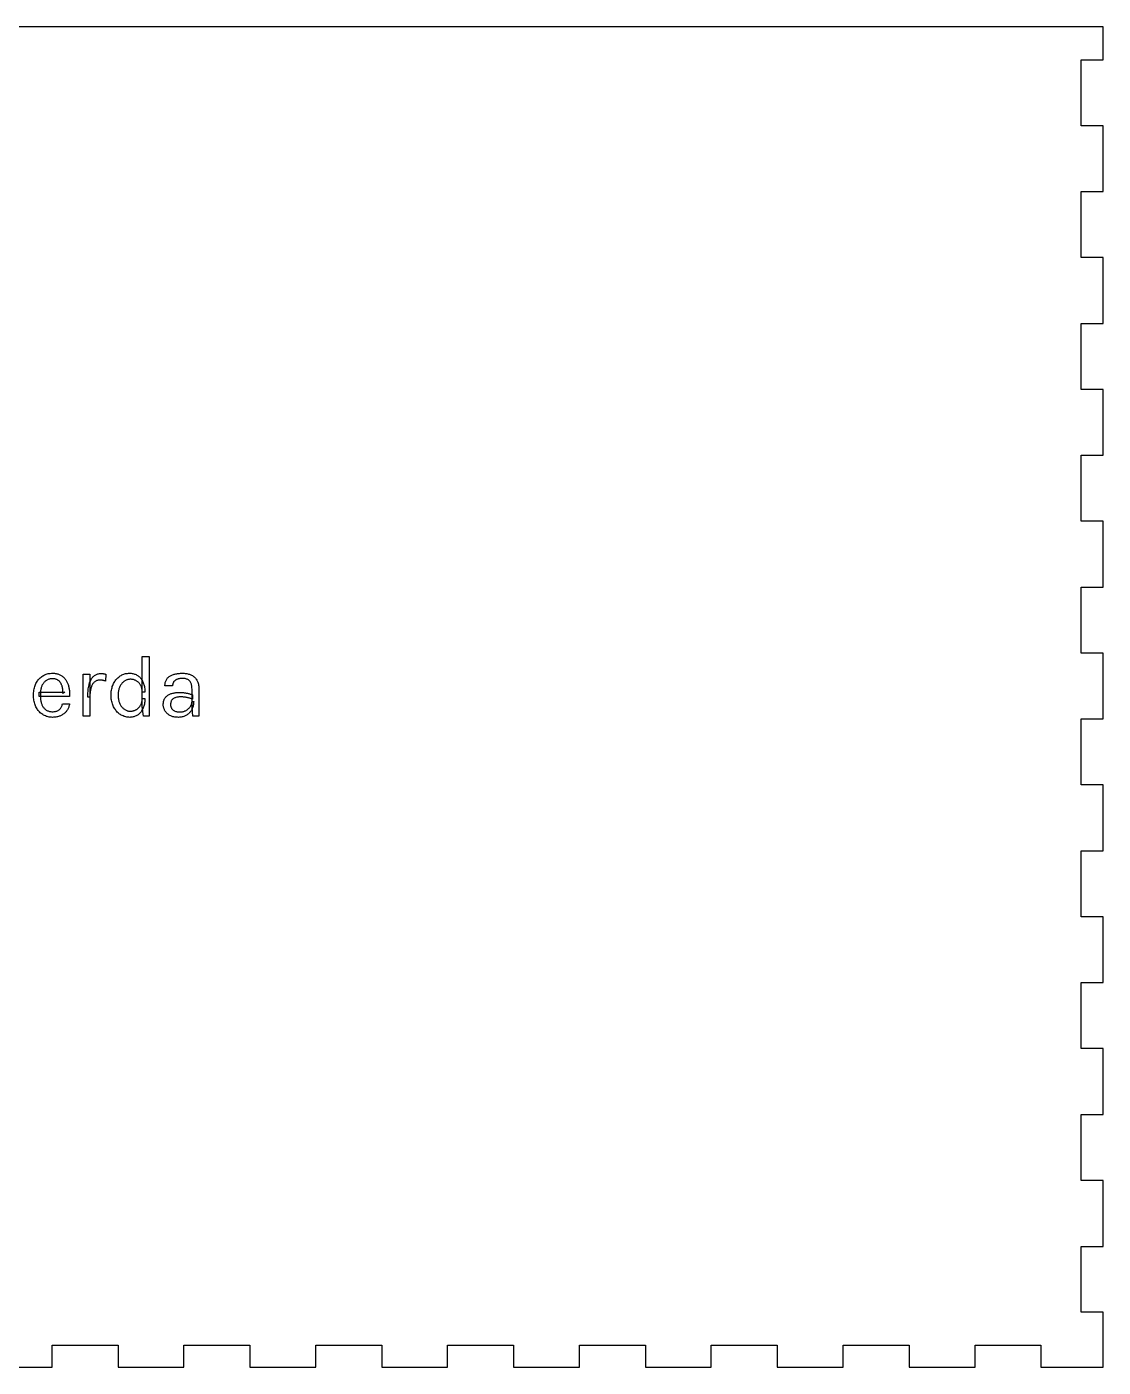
# Model space of a CAD drawing. Header units: millimetres. Extents: x 0 to 1206, y 0 to 1040.
# Drawn here: x 149 to 296, y 671 to 854 of the extents above; entities that cross this region are included whole.
import ezdxf

# ---------------------------------------------------------------- set-up
doc = ezdxf.new("R2010")
doc.units = ezdxf.units.MM
doc.layers.get('0').update_dxf_attribs({"linetype": 'CONTINUOUS'})

msp = doc.modelspace()

# ---------------------------------------------------------------- linework, layer by layer
for p, q in [((293, 854), (3, 854)), ((296, 854), (293, 854)), ((296, 849.5), (296, 854)), ((293, 840.5), (293, 849.5)), ((293, 849.5), (296, 849.5)), ((296, 840.5), (293, 840.5)), ((296, 831.5), (296, 840.5)), ((293, 822.5), (293, 831.5)), ((293, 831.5), (296, 831.5)), ((296, 822.5), (293, 822.5)), ((296, 813.5), (296, 822.5)), ((293, 804.5), (293, 813.5)), ((293, 813.5), (296, 813.5)), ((296, 804.5), (293, 804.5)), ((296, 795.5), (296, 804.5)), ((293, 786.5), (293, 795.5)), ((293, 795.5), (296, 795.5)), ((296, 786.5), (293, 786.5)), ((296, 777.5), (296, 786.5)), ((293, 768.5), (293, 777.5)), ((293, 777.5), (296, 777.5)), ((164.803, 761.21), (164.803, 768.05)), ((164.803, 768.05), (165.739, 768.05)), ((165.739, 768.05), (165.739, 759.866)), ((296, 768.5), (293, 768.5)), ((296, 759.5), (296, 768.5)), ((150.604, 764.834), (150.693, 764.941)), ((150.693, 764.941), (150.788, 765.042)), ((150.788, 765.042), (150.887, 765.137)), ((150.887, 765.137), (150.992, 765.225)), ((150.992, 765.225), (151.101, 765.307)), ((151.101, 765.307), (151.216, 765.383)), ((151.216, 765.383), (151.335, 765.452)), ((151.335, 765.452), (151.457, 765.514)), ((151.457, 765.514), (151.582, 765.568)), ((151.582, 765.568), (151.71, 765.615)), ((151.71, 765.615), (151.842, 765.655)), ((151.842, 765.655), (151.977, 765.688)), ((151.977, 765.688), (152.116, 765.713)), ((152.15, 764.945), (152.056, 764.919)), ((152.116, 765.713), (152.258, 765.731)), ((152.248, 764.965), (152.15, 764.945)), ((152.349, 764.979), (152.248, 764.965)), ((152.258, 765.731), (152.403, 765.742)), ((152.454, 764.987), (152.349, 764.979)), ((152.403, 765.742), (152.551, 765.746)), ((152.563, 764.99), (152.454, 764.987)), ((152.551, 765.746), (152.551, 765.746)), ((152.551, 765.746), (152.68, 765.743)), ((152.649, 764.988), (152.563, 764.99)), ((152.563, 764.99), (152.563, 764.99)), ((152.732, 764.983), (152.649, 764.988)), ((152.68, 765.743), (152.805, 765.735)), ((152.812, 764.974), (152.732, 764.983)), ((152.805, 765.735), (152.926, 765.722)), ((152.888, 764.961), (152.812, 764.974)), ((152.962, 764.945), (152.888, 764.961)), ((152.926, 765.722), (153.043, 765.704)), ((153.032, 764.925), (152.962, 764.945)), ((153.043, 765.704), (153.157, 765.68)), ((153.157, 765.68), (153.267, 765.651)), ((153.267, 765.651), (153.373, 765.617)), ((153.373, 765.617), (153.475, 765.577)), ((153.475, 765.577), (153.573, 765.532)), ((153.573, 765.532), (153.667, 765.482)), ((153.667, 765.482), (153.758, 765.427)), ((153.758, 765.427), (153.845, 765.369)), ((153.845, 765.369), (153.928, 765.307)), ((153.928, 765.307), (154.008, 765.241)), ((154.008, 765.241), (154.084, 765.172)), ((154.084, 765.172), (154.157, 765.098)), ((154.157, 765.098), (154.226, 765.021)), ((154.226, 765.021), (154.291, 764.941)), ((154.291, 764.941), (154.353, 764.856)), ((156.721, 759.866), (156.721, 765.614)), ((156.721, 765.614), (157.657, 765.614)), ((157.657, 765.614), (157.657, 759.866)), ((157.838, 764.904), (157.901, 765.009)), ((157.901, 765.009), (157.969, 765.106)), ((157.969, 765.106), (158.04, 765.196)), ((158.04, 765.196), (158.115, 765.278)), ((158.115, 765.278), (158.194, 765.353)), ((158.194, 765.353), (158.277, 765.421)), ((158.277, 765.421), (158.363, 765.482)), ((158.363, 765.482), (158.453, 765.535)), ((158.453, 765.535), (158.546, 765.581)), ((158.546, 765.581), (158.643, 765.621)), ((158.643, 765.621), (158.744, 765.653)), ((158.744, 765.653), (158.848, 765.678)), ((158.848, 765.678), (158.955, 765.696)), ((158.955, 765.696), (159.066, 765.706)), ((159.066, 765.706), (159.181, 765.71)), ((159.181, 765.71), (159.181, 765.71)), ((159.181, 765.71), (159.219, 765.71)), ((159.219, 765.71), (159.256, 765.709)), ((159.256, 765.709), (159.293, 765.708)), ((159.293, 765.708), (159.329, 765.706)), ((159.329, 765.706), (159.365, 765.703)), ((159.365, 765.703), (159.4, 765.7)), ((159.4, 765.7), (159.434, 765.697)), ((159.434, 765.697), (159.467, 765.693)), ((159.467, 765.693), (159.5, 765.688)), ((159.5, 765.688), (159.532, 765.683)), ((159.532, 765.683), (159.564, 765.677)), ((159.564, 765.677), (159.596, 765.671)), ((159.596, 765.671), (159.628, 765.664)), ((159.628, 765.664), (159.66, 765.657)), ((159.66, 765.657), (159.692, 765.649)), ((159.692, 765.649), (159.724, 765.641)), ((159.724, 765.641), (159.756, 765.632)), ((159.756, 765.632), (159.788, 765.623)), ((159.788, 765.623), (159.821, 765.613)), ((159.853, 765.602), (159.793, 764.678)), ((159.821, 765.613), (159.853, 765.602)), ((159.853, 765.602), (159.853, 765.602)), ((161.207, 764.836), (161.295, 764.943)), ((161.295, 764.943), (161.388, 765.043)), ((161.388, 765.043), (161.486, 765.137)), ((161.486, 765.137), (161.588, 765.225)), ((161.588, 765.225), (161.695, 765.307)), ((161.695, 765.307), (161.806, 765.383)), ((161.806, 765.383), (161.921, 765.452)), ((161.921, 765.452), (162.037, 765.514)), ((162.037, 765.514), (162.156, 765.568)), ((162.156, 765.568), (162.277, 765.615)), ((162.277, 765.615), (162.401, 765.655)), ((162.401, 765.655), (162.526, 765.688)), ((162.526, 765.688), (162.654, 765.713)), ((162.654, 765.713), (162.784, 765.731)), ((162.784, 765.731), (162.917, 765.742)), ((162.917, 765.742), (163.051, 765.746)), ((163.051, 765.746), (163.051, 765.746)), ((163.051, 765.746), (163.175, 765.743)), ((163.175, 765.743), (163.297, 765.734)), ((163.297, 765.734), (163.415, 765.718)), ((163.415, 765.718), (163.531, 765.697)), ((163.531, 765.697), (163.643, 765.669)), ((163.643, 765.669), (163.752, 765.636)), ((163.752, 765.636), (163.858, 765.596)), ((163.858, 765.596), (163.961, 765.55)), ((163.961, 765.55), (164.061, 765.498)), ((164.061, 765.498), (164.158, 765.44)), ((164.158, 765.44), (164.251, 765.376)), ((164.251, 765.376), (164.34, 765.307)), ((164.34, 765.307), (164.425, 765.232)), ((164.425, 765.232), (164.506, 765.152)), ((164.506, 765.152), (164.582, 765.067)), ((164.582, 765.067), (164.654, 764.976)), ((164.654, 764.976), (164.721, 764.879)), ((168.101, 764.861), (168.153, 764.944)), ((168.153, 764.944), (168.211, 765.023)), ((168.211, 765.023), (168.275, 765.097)), ((168.275, 765.097), (168.343, 765.167)), ((168.343, 765.167), (168.415, 765.233)), ((168.415, 765.233), (168.493, 765.294)), ((168.493, 765.294), (168.575, 765.351)), ((168.575, 765.351), (168.661, 765.405)), ((168.661, 765.405), (168.753, 765.453)), ((168.753, 765.453), (168.848, 765.498)), ((168.848, 765.498), (168.949, 765.539)), ((168.949, 765.539), (169.054, 765.575)), ((169.054, 765.575), (169.163, 765.607)), ((169.163, 765.607), (169.275, 765.637)), ((169.275, 765.637), (169.39, 765.662)), ((169.39, 765.662), (169.508, 765.684)), ((169.508, 765.684), (169.629, 765.703)), ((169.667, 764.951), (169.606, 764.93)), ((169.629, 765.703), (169.753, 765.719)), ((169.73, 764.969), (169.667, 764.951)), ((169.794, 764.985), (169.73, 764.969)), ((169.753, 765.719), (169.881, 765.731)), ((169.859, 764.999), (169.794, 764.985)), ((169.926, 765.011), (169.859, 764.999)), ((169.881, 765.731), (170.011, 765.739)), ((169.994, 765.021), (169.926, 765.011)), ((170.064, 765.028), (169.994, 765.021)), ((170.011, 765.739), (170.145, 765.744)), ((170.135, 765.034), (170.064, 765.028)), ((170.207, 765.037), (170.135, 765.034)), ((170.145, 765.744), (170.281, 765.746)), ((170.281, 765.038), (170.207, 765.037)), ((170.281, 765.746), (170.281, 765.746)), ((170.281, 765.746), (170.411, 765.744)), ((170.41, 765.035), (170.281, 765.038)), ((170.281, 765.038), (170.281, 765.038)), ((170.532, 765.024), (170.41, 765.035)), ((170.411, 765.744), (170.539, 765.737)), ((170.647, 765.007), (170.532, 765.024)), ((170.539, 765.737), (170.663, 765.726)), ((170.756, 764.984), (170.647, 765.007)), ((170.663, 765.726), (170.785, 765.71)), ((170.858, 764.953), (170.756, 764.984)), ((170.785, 765.71), (170.904, 765.691)), ((170.954, 764.916), (170.858, 764.953)), ((170.904, 765.691), (171.019, 765.666)), ((171.019, 765.666), (171.132, 765.637)), ((171.132, 765.637), (171.241, 765.604)), ((171.241, 765.604), (171.347, 765.566)), ((171.347, 765.566), (171.451, 765.524)), ((171.451, 765.524), (171.551, 765.477)), ((171.551, 765.477), (171.646, 765.425)), ((171.646, 765.425), (171.737, 765.367)), ((171.737, 765.367), (171.823, 765.305)), ((171.823, 765.305), (171.905, 765.237)), ((171.905, 765.237), (171.983, 765.164)), ((171.983, 765.164), (172.056, 765.085)), ((172.056, 765.085), (172.125, 765.002)), ((172.125, 765.002), (172.189, 764.913)), ((149.972, 763.088), (149.989, 763.263)), ((149.989, 763.263), (150.013, 763.433)), ((150.013, 763.433), (150.043, 763.598)), ((150.043, 763.598), (150.08, 763.757)), ((150.08, 763.757), (150.124, 763.911)), ((150.124, 763.911), (150.174, 764.06)), ((150.174, 764.06), (150.231, 764.204)), ((150.231, 764.204), (150.295, 764.342)), ((150.295, 764.342), (150.365, 764.474)), ((150.365, 764.474), (150.439, 764.601)), ((150.439, 764.601), (150.519, 764.72)), ((150.519, 764.72), (150.604, 764.834)), ((150.715, 762.578), (150.715, 763.154)), ((150.715, 763.154), (154.249, 763.154)), ((150.902, 763.185), (150.897, 763.08)), ((150.912, 763.288), (150.902, 763.185)), ((150.925, 763.389), (150.912, 763.288)), ((150.941, 763.489), (150.925, 763.389)), ((150.962, 763.588), (150.941, 763.489)), ((150.986, 763.685), (150.962, 763.588)), ((151.014, 763.78), (150.986, 763.685)), ((151.046, 763.874), (151.014, 763.78)), ((151.081, 763.967), (151.046, 763.874)), ((151.12, 764.057), (151.081, 763.967)), ((151.163, 764.144), (151.12, 764.057)), ((151.209, 764.226), (151.163, 764.144)), ((151.26, 764.306), (151.209, 764.226)), ((151.314, 764.382), (151.26, 764.306)), ((151.371, 764.454), (151.314, 764.382)), ((151.433, 764.523), (151.371, 764.454)), ((151.498, 764.588), (151.433, 764.523)), ((151.566, 764.65), (151.498, 764.588)), ((151.639, 764.708), (151.566, 764.65)), ((151.715, 764.762), (151.639, 764.708)), ((151.795, 764.81), (151.715, 764.762)), ((151.878, 764.852), (151.795, 764.81)), ((151.965, 764.888), (151.878, 764.852)), ((152.056, 764.919), (151.965, 764.888)), ((153.1, 764.902), (153.032, 764.925)), ((153.164, 764.875), (153.1, 764.902)), ((153.225, 764.844), (153.164, 764.875)), ((153.283, 764.81), (153.225, 764.844)), ((153.338, 764.773), (153.283, 764.81)), ((153.391, 764.733), (153.338, 764.773)), ((153.441, 764.691), (153.391, 764.733)), ((153.488, 764.647), (153.441, 764.691)), ((153.534, 764.601), (153.488, 764.647)), ((153.576, 764.552), (153.534, 764.601)), ((153.616, 764.501), (153.576, 764.552)), ((153.654, 764.447), (153.616, 764.501)), ((153.689, 764.391), (153.654, 764.447)), ((153.721, 764.333), (153.689, 764.391)), ((153.751, 764.273), (153.721, 764.333)), ((153.779, 764.212), (153.751, 764.273)), ((153.806, 764.15), (153.779, 764.212)), ((153.83, 764.086), (153.806, 764.15)), ((153.852, 764.022), (153.83, 764.086)), ((153.873, 763.956), (153.852, 764.022)), ((153.891, 763.889), (153.873, 763.956)), ((153.907, 763.821), (153.891, 763.889)), ((153.922, 763.752), (153.907, 763.821)), ((153.934, 763.682), (153.922, 763.752)), ((153.945, 763.611), (153.934, 763.682)), ((153.954, 763.54), (153.945, 763.611)), ((153.961, 763.47), (153.954, 763.54)), ((153.968, 763.399), (153.961, 763.47)), ((153.972, 763.328), (153.968, 763.399)), ((153.975, 763.257), (153.972, 763.328)), ((154.249, 763.154), (153.973, 762.974)), ((153.977, 763.186), (153.975, 763.257)), ((153.976, 763.045), (153.977, 763.116)), ((153.977, 763.116), (153.977, 763.186)), ((154.353, 764.856), (154.411, 764.768)), ((154.411, 764.768), (154.466, 764.677)), ((154.466, 764.677), (154.517, 764.583)), ((154.517, 764.583), (154.565, 764.487)), ((154.565, 764.487), (154.609, 764.389)), ((154.609, 764.389), (154.65, 764.289)), ((154.65, 764.289), (154.688, 764.186)), ((154.688, 764.186), (154.722, 764.081)), ((154.722, 764.081), (154.753, 763.973)), ((154.753, 763.973), (154.78, 763.863)), ((154.78, 763.863), (154.804, 763.751)), ((154.804, 763.751), (154.825, 763.637)), ((154.825, 763.637), (154.842, 763.523)), ((154.842, 763.523), (154.856, 763.407)), ((154.856, 763.407), (154.867, 763.291)), ((154.867, 763.291), (154.875, 763.174)), ((154.875, 763.174), (154.88, 763.057)), ((157.388, 763.08), (157.403, 763.273)), ((157.403, 763.273), (157.422, 763.458)), ((157.422, 763.458), (157.445, 763.636)), ((157.445, 763.636), (157.472, 763.806)), ((157.472, 763.806), (157.503, 763.969)), ((157.503, 763.969), (157.539, 764.125)), ((157.539, 764.125), (157.579, 764.273)), ((157.579, 764.273), (157.623, 764.414)), ((157.623, 764.414), (157.671, 764.548)), ((157.671, 764.548), (157.723, 764.674)), ((157.692, 763.125), (157.68, 762.999)), ((157.708, 763.248), (157.692, 763.125)), ((157.726, 763.366), (157.708, 763.248)), ((157.723, 764.674), (157.778, 764.793)), ((157.747, 763.481), (157.726, 763.366)), ((157.771, 763.593), (157.747, 763.481)), ((157.798, 763.7), (157.771, 763.593)), ((157.778, 764.793), (157.838, 764.904)), ((157.828, 763.803), (157.798, 763.7)), ((157.861, 763.902), (157.828, 763.803)), ((157.898, 763.995), (157.861, 763.902)), ((157.938, 764.084), (157.898, 763.995)), ((157.982, 764.169), (157.938, 764.084)), ((158.029, 764.248), (157.982, 764.169)), ((158.079, 764.323), (158.029, 764.248)), ((158.133, 764.393), (158.079, 764.323)), ((158.19, 764.458), (158.133, 764.393)), ((158.251, 764.519), (158.19, 764.458)), ((158.315, 764.574), (158.251, 764.519)), ((158.384, 764.624), (158.315, 764.574)), ((158.456, 764.667), (158.384, 764.624)), ((158.532, 764.705), (158.456, 764.667)), ((158.613, 764.737), (158.532, 764.705)), ((158.697, 764.763), (158.613, 764.737)), ((158.785, 764.784), (158.697, 764.763)), ((158.877, 764.798), (158.785, 764.784)), ((158.973, 764.807), (158.877, 764.798)), ((159.073, 764.81), (158.973, 764.807)), ((159.105, 764.81), (159.073, 764.81)), ((159.073, 764.81), (159.073, 764.81)), ((159.137, 764.808), (159.105, 764.81)), ((159.17, 764.806), (159.137, 764.808)), ((159.205, 764.804), (159.17, 764.806)), ((159.239, 764.8), (159.205, 764.804)), ((159.275, 764.796), (159.239, 764.8)), ((159.312, 764.791), (159.275, 764.796)), ((159.349, 764.785), (159.312, 764.791)), ((159.388, 764.778), (159.349, 764.785)), ((159.427, 764.771), (159.388, 764.778)), ((159.466, 764.763), (159.427, 764.771)), ((159.505, 764.755), (159.466, 764.763)), ((159.543, 764.746), (159.505, 764.755)), ((159.581, 764.737), (159.543, 764.746)), ((159.618, 764.728), (159.581, 764.737)), ((159.654, 764.719), (159.618, 764.728)), ((159.69, 764.709), (159.654, 764.719)), ((159.725, 764.699), (159.69, 764.709)), ((159.759, 764.689), (159.725, 764.699)), ((159.793, 764.678), (159.759, 764.689)), ((160.558, 762.939), (160.569, 763.115)), ((160.569, 763.115), (160.586, 763.287)), ((160.586, 763.287), (160.61, 763.453)), ((160.61, 763.453), (160.641, 763.615)), ((160.641, 763.615), (160.678, 763.771)), ((160.678, 763.771), (160.723, 763.923)), ((160.723, 763.923), (160.774, 764.069)), ((160.774, 764.069), (160.832, 764.211)), ((160.832, 764.211), (160.897, 764.348)), ((160.897, 764.348), (160.968, 764.479)), ((160.968, 764.479), (161.043, 764.604)), ((161.043, 764.604), (161.122, 764.723)), ((161.122, 764.723), (161.207, 764.836)), ((161.536, 763.144), (161.524, 763.019)), ((161.552, 763.265), (161.536, 763.144)), ((161.573, 763.383), (161.552, 763.265)), ((161.598, 763.496), (161.573, 763.383)), ((161.628, 763.606), (161.598, 763.496)), ((161.663, 763.712), (161.628, 763.606)), ((161.702, 763.815), (161.663, 763.712)), ((161.746, 763.913), (161.702, 763.815)), ((161.794, 764.007), (161.746, 763.913)), ((161.845, 764.097), (161.794, 764.007)), ((161.899, 764.183), (161.845, 764.097)), ((161.956, 764.264), (161.899, 764.183)), ((162.016, 764.341), (161.956, 764.264)), ((162.079, 764.413), (162.016, 764.341)), ((162.146, 764.48), (162.079, 764.413)), ((162.215, 764.544), (162.146, 764.48)), ((162.288, 764.603), (162.215, 764.544)), ((162.364, 764.657), (162.288, 764.603)), ((162.442, 764.707), (162.364, 764.657)), ((162.522, 764.751), (162.442, 764.707)), ((162.603, 764.79), (162.522, 764.751)), ((162.687, 764.824), (162.603, 764.79)), ((162.771, 764.853), (162.687, 764.824)), ((162.858, 764.876), (162.771, 764.853)), ((162.945, 764.895), (162.858, 764.876)), ((163.035, 764.908), (162.945, 764.895)), ((163.126, 764.915), (163.035, 764.908)), ((163.219, 764.918), (163.126, 764.915)), ((163.301, 764.916), (163.219, 764.918)), ((163.219, 764.918), (163.219, 764.918)), ((163.382, 764.91), (163.301, 764.916)), ((163.463, 764.9), (163.382, 764.91)), ((163.542, 764.886), (163.463, 764.9)), ((163.62, 764.868), (163.542, 764.886)), ((163.696, 764.846), (163.62, 764.868)), ((163.772, 764.82), (163.696, 764.846)), ((163.847, 764.789), (163.772, 764.82)), ((163.92, 764.755), (163.847, 764.789)), ((163.993, 764.717), (163.92, 764.755)), ((164.064, 764.675), (163.993, 764.717)), ((164.132, 764.629), (164.064, 764.675)), ((164.197, 764.579), (164.132, 764.629)), ((164.259, 764.526), (164.197, 764.579)), ((164.319, 764.469), (164.259, 764.526)), ((164.376, 764.408), (164.319, 764.469)), ((164.431, 764.343), (164.376, 764.408)), ((164.483, 764.274), (164.431, 764.343)), ((164.532, 764.202), (164.483, 764.274)), ((164.578, 764.126), (164.532, 764.202)), ((164.621, 764.046), (164.578, 764.126)), ((164.659, 763.963), (164.621, 764.046)), ((164.693, 763.876), (164.659, 763.963)), ((164.722, 763.785), (164.693, 763.876)), ((164.721, 764.879), (164.785, 764.778)), ((164.747, 763.691), (164.722, 763.785)), ((164.767, 763.593), (164.747, 763.691)), ((164.783, 763.492), (164.767, 763.593)), ((164.794, 763.387), (164.783, 763.492)), ((164.785, 764.778), (164.844, 764.67)), ((164.801, 763.278), (164.794, 763.387)), ((164.803, 763.166), (164.801, 763.278)), ((165.163, 763.166), (164.803, 763.166)), ((164.844, 764.67), (164.899, 764.558)), ((164.899, 764.558), (164.949, 764.44)), ((164.949, 764.44), (164.994, 764.318)), ((164.994, 764.318), (165.034, 764.191)), ((165.034, 764.191), (165.068, 764.059)), ((165.068, 764.059), (165.097, 763.922)), ((165.097, 763.922), (165.121, 763.78)), ((165.121, 763.78), (165.139, 763.634)), ((165.139, 763.634), (165.152, 763.483)), ((165.152, 763.483), (165.16, 763.327)), ((165.16, 763.327), (165.163, 763.166)), ((165.163, 763.166), (165.163, 763.166)), ((167.905, 764.018), (167.908, 764.14)), ((168.949, 764.018), (167.905, 764.018)), ((167.908, 764.14), (167.917, 764.258)), ((167.917, 764.258), (167.933, 764.371)), ((167.933, 764.371), (167.954, 764.478)), ((167.954, 764.478), (167.982, 764.581)), ((167.982, 764.581), (168.015, 764.679)), ((168.015, 764.679), (168.055, 764.773)), ((168.055, 764.773), (168.101, 764.861)), ((168.951, 764.088), (168.949, 764.018)), ((168.949, 764.018), (168.949, 764.018)), ((168.956, 764.154), (168.951, 764.088)), ((168.965, 764.219), (168.956, 764.154)), ((168.977, 764.281), (168.965, 764.219)), ((168.993, 764.34), (168.977, 764.281)), ((169.013, 764.396), (168.993, 764.34)), ((169.036, 764.45), (169.013, 764.396)), ((169.062, 764.502), (169.036, 764.45)), ((169.092, 764.551), (169.062, 764.502)), ((169.126, 764.597), (169.092, 764.551)), ((169.163, 764.641), (169.126, 764.597)), ((169.202, 764.682), (169.163, 764.641)), ((169.244, 764.721), (169.202, 764.682)), ((169.288, 764.758), (169.244, 764.721)), ((169.334, 764.793), (169.288, 764.758)), ((169.384, 764.825), (169.334, 764.793)), ((169.436, 764.855), (169.384, 764.825)), ((169.413, 763.103), (169.53, 763.115)), ((169.49, 764.882), (169.436, 764.855)), ((169.547, 764.907), (169.49, 764.882)), ((169.53, 763.115), (169.65, 763.123)), ((169.606, 764.93), (169.547, 764.907)), ((169.65, 763.123), (169.772, 763.128)), ((169.772, 763.128), (169.897, 763.13)), ((169.897, 763.13), (169.897, 763.13)), ((169.897, 763.13), (169.987, 763.129)), ((169.987, 763.129), (170.077, 763.126)), ((170.077, 763.126), (170.167, 763.122)), ((170.167, 763.122), (170.257, 763.116)), ((170.257, 763.116), (170.348, 763.107)), ((171.043, 764.872), (170.954, 764.916)), ((171.126, 764.821), (171.043, 764.872)), ((171.202, 764.763), (171.126, 764.821)), ((171.271, 764.699), (171.202, 764.763)), ((171.334, 764.627), (171.271, 764.699)), ((171.39, 764.546), (171.334, 764.627)), ((171.439, 764.456), (171.39, 764.546)), ((171.482, 764.358), (171.439, 764.456)), ((171.518, 764.251), (171.482, 764.358)), ((171.548, 764.136), (171.518, 764.251)), ((171.571, 764.011), (171.548, 764.136)), ((171.588, 763.878), (171.571, 764.011)), ((171.598, 763.736), (171.588, 763.878)), ((171.601, 763.586), (171.598, 763.736)), ((171.601, 761.126), (171.601, 763.586)), ((172.189, 764.913), (172.249, 764.819)), ((172.249, 764.819), (172.304, 764.719)), ((172.304, 764.719), (172.353, 764.614)), ((172.353, 764.614), (172.396, 764.503)), ((172.396, 764.503), (172.433, 764.386)), ((172.433, 764.386), (172.465, 764.263)), ((172.465, 764.263), (172.491, 764.135)), ((172.491, 764.135), (172.511, 764)), ((172.511, 764), (172.525, 763.86)), ((172.525, 763.86), (172.534, 763.714)), ((172.534, 763.714), (172.537, 763.562)), ((172.537, 763.562), (172.537, 763.562)), ((172.537, 763.562), (172.537, 759.866)), ((149.959, 762.722), (149.962, 762.908)), ((149.962, 762.548), (149.959, 762.722)), ((149.959, 762.722), (149.959, 762.722)), ((149.962, 762.908), (149.972, 763.088)), ((149.973, 762.377), (149.962, 762.548)), ((149.99, 762.211), (149.973, 762.377)), ((150.013, 762.049), (149.99, 762.211)), ((150.044, 761.891), (150.013, 762.049)), ((150.081, 761.737), (150.044, 761.891)), ((150.125, 761.587), (150.081, 761.737)), ((150.176, 761.441), (150.125, 761.587)), ((150.234, 761.3), (150.176, 761.441)), ((150.298, 761.162), (150.234, 761.3)), ((154.867, 762.578), (150.715, 762.578)), ((150.897, 763.08), (150.895, 762.974)), ((150.895, 762.974), (150.895, 762.974)), ((150.895, 762.974), (150.895, 762.59)), ((150.895, 762.59), (150.897, 762.471)), ((150.897, 762.471), (150.902, 762.355)), ((150.902, 762.355), (150.911, 762.241)), ((150.911, 762.241), (150.924, 762.13)), ((150.924, 762.13), (150.941, 762.021)), ((150.941, 762.021), (150.961, 761.915)), ((150.961, 761.915), (150.985, 761.812)), ((150.985, 761.812), (151.012, 761.711)), ((151.012, 761.711), (151.043, 761.612)), ((151.043, 761.612), (151.078, 761.516)), ((151.078, 761.516), (151.116, 761.423)), ((151.116, 761.423), (151.159, 761.334)), ((151.159, 761.334), (151.204, 761.249)), ((153.835, 761.264), (153.865, 761.357)), ((153.865, 761.357), (153.889, 761.455)), ((153.889, 761.455), (153.907, 761.558)), ((153.907, 761.558), (153.907, 761.558)), ((153.907, 761.558), (154.879, 761.558)), ((153.973, 762.974), (153.976, 763.045)), ((154.834, 761.336), (154.804, 761.23)), ((154.859, 761.446), (154.834, 761.336)), ((154.879, 761.558), (154.859, 761.446)), ((154.875, 762.699), (154.867, 762.578)), ((154.867, 762.578), (154.867, 762.578)), ((154.88, 762.819), (154.875, 762.699)), ((154.88, 763.057), (154.881, 762.938)), ((154.881, 762.938), (154.88, 762.819)), ((157.369, 762.458), (157.371, 762.673)), ((157.657, 762.458), (157.369, 762.458)), ((157.371, 762.673), (157.377, 762.88)), ((157.377, 762.88), (157.388, 763.08)), ((157.658, 762.599), (157.657, 762.458)), ((157.657, 762.458), (157.657, 762.458)), ((157.657, 762.458), (157.657, 762.458)), ((157.663, 762.736), (157.658, 762.599)), ((157.67, 762.87), (157.663, 762.736)), ((157.68, 762.999), (157.67, 762.87)), ((160.555, 762.758), (160.558, 762.939)), ((160.558, 762.576), (160.555, 762.758)), ((160.555, 762.758), (160.555, 762.758)), ((160.569, 762.398), (160.558, 762.576)), ((160.586, 762.225), (160.569, 762.398)), ((160.611, 762.058), (160.586, 762.225)), ((160.642, 761.895), (160.611, 762.058)), ((160.68, 761.737), (160.642, 761.895)), ((160.726, 761.583), (160.68, 761.737)), ((160.778, 761.435), (160.726, 761.583)), ((160.837, 761.292), (160.778, 761.435)), ((160.903, 761.153), (160.837, 761.292)), ((161.517, 762.891), (161.515, 762.758)), ((161.515, 762.758), (161.515, 762.758)), ((161.515, 762.758), (161.517, 762.623)), ((161.524, 763.019), (161.517, 762.891)), ((161.517, 762.623), (161.524, 762.492)), ((161.524, 762.492), (161.536, 762.365)), ((161.536, 762.365), (161.552, 762.242)), ((161.552, 762.242), (161.573, 762.122)), ((161.573, 762.122), (161.598, 762.006)), ((161.598, 762.006), (161.628, 761.894)), ((161.628, 761.894), (161.663, 761.786)), ((161.663, 761.786), (161.702, 761.682)), ((161.702, 761.682), (161.746, 761.582)), ((161.746, 761.582), (161.794, 761.486)), ((161.794, 761.486), (161.845, 761.394)), ((161.845, 761.394), (161.899, 761.307)), ((161.899, 761.307), (161.956, 761.225)), ((164.47, 761.213), (164.521, 761.286)), ((164.521, 761.286), (164.569, 761.363)), ((164.569, 761.363), (164.613, 761.443)), ((164.613, 761.443), (164.653, 761.527)), ((164.653, 761.527), (164.688, 761.614)), ((164.688, 761.614), (164.719, 761.704)), ((164.719, 761.704), (164.745, 761.797)), ((164.745, 761.797), (164.766, 761.894)), ((164.766, 761.894), (164.782, 761.994)), ((164.782, 761.994), (164.794, 762.097)), ((164.794, 762.097), (164.801, 762.204)), ((164.801, 762.204), (164.803, 762.314)), ((164.803, 762.314), (164.803, 762.314)), ((164.803, 762.314), (165.163, 762.314)), ((165.065, 761.405), (165.029, 761.271)), ((165.095, 761.544), (165.065, 761.405)), ((165.119, 761.688), (165.095, 761.544)), ((165.138, 761.837), (165.119, 761.688)), ((165.152, 761.991), (165.138, 761.837)), ((165.16, 762.15), (165.152, 761.991)), ((165.163, 762.314), (165.16, 762.15)), ((167.677, 761.474), (167.68, 761.588)), ((167.679, 761.386), (167.677, 761.474)), ((167.677, 761.474), (167.677, 761.474)), ((167.686, 761.298), (167.679, 761.386)), ((167.68, 761.588), (167.689, 761.698)), ((167.698, 761.211), (167.686, 761.298)), ((167.689, 761.698), (167.703, 761.804)), ((167.703, 761.804), (167.724, 761.905)), ((167.724, 761.905), (167.75, 762.002)), ((167.75, 762.002), (167.782, 762.095)), ((167.782, 762.095), (167.82, 762.183)), ((167.82, 762.183), (167.863, 762.267)), ((167.863, 762.267), (167.913, 762.347)), ((167.913, 762.347), (167.968, 762.422)), ((167.968, 762.422), (168.028, 762.493)), ((168.028, 762.493), (168.093, 762.561)), ((168.093, 762.561), (168.162, 762.624)), ((168.162, 762.624), (168.235, 762.684)), ((168.235, 762.684), (168.312, 762.739)), ((168.312, 762.739), (168.394, 762.791)), ((168.394, 762.791), (168.48, 762.839)), ((168.48, 762.839), (168.57, 762.883)), ((168.57, 762.883), (168.664, 762.923)), ((168.664, 762.923), (168.763, 762.959)), ((168.677, 761.585), (168.673, 761.474)), ((168.673, 761.474), (168.673, 761.474)), ((168.673, 761.474), (168.676, 761.391)), ((168.676, 761.391), (168.685, 761.311)), ((168.689, 761.689), (168.677, 761.585)), ((168.685, 761.311), (168.7, 761.233)), ((168.709, 761.786), (168.689, 761.689)), ((168.736, 761.877), (168.709, 761.786)), ((168.772, 761.961), (168.736, 761.877)), ((168.763, 762.959), (168.865, 762.991)), ((168.816, 762.038), (168.772, 761.961)), ((168.867, 762.109), (168.816, 762.038)), ((168.865, 762.991), (168.97, 763.021)), ((168.926, 762.173), (168.867, 762.109)), ((168.994, 762.23), (168.926, 762.173)), ((168.97, 763.021), (169.077, 763.046)), ((169.069, 762.281), (168.994, 762.23)), ((169.15, 762.326), (169.069, 762.281)), ((169.077, 763.046), (169.186, 763.068)), ((169.235, 762.366), (169.15, 762.326)), ((169.186, 763.068), (169.298, 763.087)), ((169.323, 762.402), (169.235, 762.366)), ((169.298, 763.087), (169.413, 763.103)), ((169.415, 762.433), (169.323, 762.402)), ((169.51, 762.459), (169.415, 762.433)), ((169.609, 762.48), (169.51, 762.459)), ((169.712, 762.497), (169.609, 762.48)), ((169.818, 762.509), (169.712, 762.497)), ((169.928, 762.516), (169.818, 762.509)), ((170.041, 762.518), (169.928, 762.516)), ((170.117, 762.517), (170.041, 762.518)), ((170.041, 762.518), (170.041, 762.518)), ((170.195, 762.515), (170.117, 762.517)), ((170.275, 762.51), (170.195, 762.515)), ((170.355, 762.505), (170.275, 762.51)), ((170.348, 763.107), (170.438, 763.098)), ((170.438, 762.497), (170.355, 762.505)), ((170.438, 763.098), (170.528, 763.086)), ((170.522, 762.488), (170.438, 762.497)), ((170.607, 762.477), (170.522, 762.488)), ((170.528, 763.086), (170.619, 763.072)), ((170.694, 762.464), (170.607, 762.477)), ((170.619, 763.072), (170.709, 763.057)), ((170.782, 762.45), (170.694, 762.464)), ((170.709, 763.057), (170.8, 763.04)), ((170.872, 762.434), (170.782, 762.45)), ((170.8, 763.04), (170.89, 763.021)), ((170.962, 762.417), (170.872, 762.434)), ((170.89, 763.021), (170.98, 763.001)), ((171.049, 762.398), (170.962, 762.417)), ((170.98, 763.001), (171.07, 762.98)), ((171.135, 762.378), (171.049, 762.398)), ((171.07, 762.98), (171.159, 762.957)), ((171.22, 762.357), (171.135, 762.378)), ((171.159, 762.957), (171.248, 762.933)), ((171.302, 762.335), (171.22, 762.357)), ((171.248, 762.933), (171.336, 762.908)), ((171.382, 762.312), (171.302, 762.335)), ((171.336, 762.908), (171.424, 762.882)), ((171.461, 762.287), (171.382, 762.312)), ((171.382, 761.222), (171.424, 761.288)), ((171.424, 762.882), (171.511, 762.854)), ((171.424, 761.288), (171.461, 761.354)), ((171.537, 762.261), (171.461, 762.287)), ((171.461, 761.354), (171.494, 761.42)), ((171.494, 761.42), (171.522, 761.486)), ((171.511, 762.854), (171.598, 762.825)), ((171.522, 761.486), (171.546, 761.552)), ((171.612, 762.234), (171.537, 762.261)), ((171.546, 761.552), (171.566, 761.618)), ((171.566, 761.618), (171.581, 761.684)), ((171.581, 761.684), (171.592, 761.75)), ((171.592, 761.75), (171.599, 761.816)), ((171.598, 762.825), (171.685, 762.794)), ((171.599, 761.816), (171.601, 761.882)), ((171.601, 761.882), (171.601, 761.882)), ((171.601, 761.882), (171.829, 761.882)), ((171.685, 762.206), (171.612, 762.234)), ((171.685, 762.794), (171.685, 762.794)), ((171.685, 762.794), (171.685, 762.206)), ((171.767, 761.327), (171.739, 761.221)), ((171.789, 761.435), (171.767, 761.327)), ((171.807, 761.544), (171.789, 761.435)), ((171.819, 761.655), (171.807, 761.544)), ((171.827, 761.768), (171.819, 761.655)), ((171.829, 761.882), (171.827, 761.768)), ((150.368, 761.029), (150.298, 761.162)), ((150.443, 760.903), (150.368, 761.029)), ((150.524, 760.782), (150.443, 760.903)), ((150.609, 760.667), (150.524, 760.782)), ((150.698, 760.558), (150.609, 760.667)), ((150.793, 760.455), (150.698, 760.558)), ((150.893, 760.358), (150.793, 760.455)), ((150.998, 760.267), (150.893, 760.358)), ((151.107, 760.182), (150.998, 760.267)), ((151.222, 760.103), (151.107, 760.182)), ((151.204, 761.249), (151.254, 761.168)), ((151.341, 760.031), (151.222, 760.103)), ((151.254, 761.168), (151.307, 761.091)), ((151.307, 761.091), (151.363, 761.018)), ((151.462, 759.966), (151.341, 760.031)), ((151.363, 761.018), (151.424, 760.949)), ((151.424, 760.949), (151.488, 760.884)), ((151.587, 759.909), (151.462, 759.966)), ((151.488, 760.884), (151.556, 760.823)), ((151.556, 760.823), (151.627, 760.766)), ((151.715, 759.859), (151.587, 759.909)), ((151.627, 760.766), (151.702, 760.714)), ((151.702, 760.714), (151.781, 760.667)), ((151.847, 759.817), (151.715, 759.859)), ((151.781, 760.667), (151.864, 760.625)), ((151.981, 759.783), (151.847, 759.817)), ((151.864, 760.625), (151.951, 760.589)), ((151.951, 760.589), (152.041, 760.559)), ((152.119, 759.756), (151.981, 759.783)), ((152.041, 760.559), (152.135, 760.534)), ((152.26, 759.737), (152.119, 759.756)), ((152.135, 760.534), (152.233, 760.515)), ((152.233, 760.515), (152.335, 760.501)), ((152.404, 759.726), (152.26, 759.737)), ((152.335, 760.501), (152.441, 760.493)), ((152.551, 759.722), (152.404, 759.726)), ((152.441, 760.493), (152.551, 760.49)), ((152.551, 760.49), (152.661, 760.493)), ((152.551, 760.49), (152.551, 760.49)), ((152.673, 759.724), (152.551, 759.722)), ((152.551, 759.722), (152.551, 759.722)), ((152.551, 759.722), (152.551, 759.722)), ((152.661, 760.493), (152.766, 760.501)), ((152.793, 759.731), (152.673, 759.724)), ((152.766, 760.501), (152.868, 760.514)), ((152.91, 759.742), (152.793, 759.731)), ((152.868, 760.514), (152.966, 760.533)), ((153.025, 759.758), (152.91, 759.742)), ((152.966, 760.533), (153.06, 760.558)), ((153.137, 759.778), (153.025, 759.758)), ((153.06, 760.558), (153.149, 760.587)), ((153.247, 759.802), (153.137, 759.778)), ((153.149, 760.587), (153.235, 760.622)), ((153.235, 760.622), (153.317, 760.663)), ((153.354, 759.831), (153.247, 759.802)), ((153.317, 760.663), (153.395, 760.709)), ((153.459, 759.864), (153.354, 759.831)), ((153.395, 760.709), (153.469, 760.76)), ((153.561, 759.902), (153.459, 759.864)), ((153.469, 760.76), (153.538, 760.817)), ((153.538, 760.817), (153.602, 760.878)), ((153.661, 759.944), (153.561, 759.902)), ((153.602, 760.878), (153.66, 760.945)), ((153.66, 760.945), (153.712, 761.017)), ((153.758, 759.99), (153.661, 759.944)), ((153.712, 761.017), (153.758, 761.095)), ((153.758, 761.095), (153.799, 761.177)), ((153.851, 760.04), (153.758, 759.99)), ((153.799, 761.177), (153.835, 761.264)), ((153.941, 760.094), (153.851, 760.04)), ((154.027, 760.152), (153.941, 760.094)), ((154.109, 760.213), (154.027, 760.152)), ((154.189, 760.278), (154.109, 760.213)), ((154.265, 760.347), (154.189, 760.278)), ((154.337, 760.42), (154.265, 760.347)), ((154.406, 760.497), (154.337, 760.42)), ((154.471, 760.577), (154.406, 760.497)), ((154.532, 760.661), (154.471, 760.577)), ((154.589, 760.748), (154.532, 760.661)), ((154.641, 760.838), (154.589, 760.748)), ((154.689, 760.931), (154.641, 760.838)), ((154.732, 761.028), (154.689, 760.931)), ((154.771, 761.127), (154.732, 761.028)), ((154.804, 761.23), (154.771, 761.127)), ((157.657, 759.866), (156.721, 759.866)), ((157.657, 759.866), (157.657, 759.866)), ((160.975, 761.02), (160.903, 761.153)), ((161.052, 760.893), (160.975, 761.02)), ((161.133, 760.772), (161.052, 760.893)), ((161.219, 760.657), (161.133, 760.772)), ((161.31, 760.548), (161.219, 760.657)), ((161.405, 760.446), (161.31, 760.548)), ((161.505, 760.35), (161.405, 760.446)), ((161.61, 760.259), (161.505, 760.35)), ((161.719, 760.175), (161.61, 760.259)), ((161.833, 760.097), (161.719, 760.175)), ((161.951, 760.026), (161.833, 760.097)), ((162.07, 759.962), (161.951, 760.026)), ((161.956, 761.225), (162.016, 761.147)), ((162.016, 761.147), (162.079, 761.074)), ((162.192, 759.906), (162.07, 759.962)), ((162.079, 761.074), (162.146, 761.005)), ((162.146, 761.005), (162.215, 760.941)), ((162.317, 759.857), (162.192, 759.906)), ((162.215, 760.941), (162.288, 760.881)), ((162.288, 760.881), (162.364, 760.826)), ((162.444, 759.816), (162.317, 759.857)), ((162.364, 760.826), (162.442, 760.776)), ((162.442, 760.776), (162.522, 760.731)), ((162.572, 759.782), (162.444, 759.816)), ((162.522, 760.731), (162.603, 760.691)), ((162.704, 759.756), (162.572, 759.782)), ((162.603, 760.691), (162.687, 760.657)), ((162.687, 760.657), (162.771, 760.628)), ((162.837, 759.737), (162.704, 759.756)), ((162.771, 760.628), (162.858, 760.604)), ((162.973, 759.726), (162.837, 759.737)), ((162.858, 760.604), (162.945, 760.586)), ((162.945, 760.586), (163.035, 760.573)), ((163.111, 759.722), (162.973, 759.726)), ((163.035, 760.573), (163.126, 760.565)), ((163.225, 759.725), (163.111, 759.722)), ((163.111, 759.722), (163.111, 759.722)), ((163.111, 759.722), (163.111, 759.722)), ((163.126, 760.565), (163.219, 760.562)), ((163.219, 760.562), (163.297, 760.564)), ((163.219, 760.562), (163.219, 760.562)), ((163.337, 759.734), (163.225, 759.725)), ((163.297, 760.564), (163.374, 760.57)), ((163.447, 759.749), (163.337, 759.734)), ((163.374, 760.57), (163.451, 760.58)), ((163.554, 759.77), (163.447, 759.749)), ((163.451, 760.58), (163.527, 760.595)), ((163.527, 760.595), (163.602, 760.613)), ((163.659, 759.797), (163.554, 759.77)), ((163.602, 760.613), (163.677, 760.635)), ((163.762, 759.83), (163.659, 759.797)), ((163.677, 760.635), (163.752, 760.662)), ((163.752, 760.662), (163.826, 760.693)), ((163.863, 759.869), (163.762, 759.83)), ((163.826, 760.693), (163.899, 760.727)), ((163.962, 759.914), (163.863, 759.869)), ((163.899, 760.727), (163.972, 760.766)), ((164.058, 759.965), (163.962, 759.914)), ((163.972, 760.766), (164.043, 760.809)), ((164.043, 760.809), (164.112, 760.855)), ((164.152, 760.022), (164.058, 759.965)), ((164.112, 760.855), (164.178, 760.905)), ((164.243, 760.085), (164.152, 760.022)), ((164.178, 760.905), (164.242, 760.959)), ((164.242, 760.959), (164.303, 761.017)), ((164.33, 760.153), (164.243, 760.085)), ((164.303, 761.017), (164.361, 761.079)), ((164.414, 760.227), (164.33, 760.153)), ((164.361, 761.079), (164.417, 761.144)), ((164.493, 760.307), (164.414, 760.227)), ((164.417, 761.144), (164.47, 761.213)), ((164.569, 760.392), (164.493, 760.307)), ((164.641, 760.482), (164.569, 760.392)), ((164.709, 760.579), (164.641, 760.482)), ((164.773, 760.681), (164.709, 760.579)), ((164.833, 760.788), (164.773, 760.681)), ((164.959, 759.866), (164.803, 761.21)), ((164.89, 760.901), (164.833, 760.788)), ((164.942, 761.019), (164.89, 760.901)), ((164.988, 761.143), (164.942, 761.019)), ((165.739, 759.866), (164.959, 759.866)), ((165.029, 761.271), (164.988, 761.143)), ((165.739, 759.866), (165.739, 759.866)), ((167.713, 761.126), (167.698, 761.211)), ((167.734, 761.04), (167.713, 761.126)), ((167.759, 760.956), (167.734, 761.04)), ((167.789, 760.873), (167.759, 760.956)), ((167.823, 760.79), (167.789, 760.873)), ((167.862, 760.709), (167.823, 760.79)), ((167.905, 760.628), (167.862, 760.709)), ((167.953, 760.549), (167.905, 760.628)), ((168.006, 760.473), (167.953, 760.549)), ((168.063, 760.4), (168.006, 760.473)), ((168.125, 760.33), (168.063, 760.4)), ((168.191, 760.264), (168.125, 760.33)), ((168.263, 760.2), (168.191, 760.264)), ((168.339, 760.139), (168.263, 760.2)), ((168.42, 760.081), (168.339, 760.139)), ((168.505, 760.026), (168.42, 760.081)), ((168.595, 759.974), (168.505, 760.026)), ((168.69, 759.926), (168.595, 759.974)), ((168.79, 759.883), (168.69, 759.926)), ((168.7, 761.233), (168.721, 761.157)), ((168.721, 761.157), (168.749, 761.084)), ((168.749, 761.084), (168.782, 761.013)), ((168.782, 761.013), (168.821, 760.945)), ((168.894, 759.845), (168.79, 759.883)), ((168.821, 760.945), (168.867, 760.879)), ((168.867, 760.879), (168.918, 760.815)), ((169.004, 759.813), (168.894, 759.845)), ((168.918, 760.815), (168.976, 760.754)), ((168.976, 760.754), (169.04, 760.697)), ((169.119, 759.785), (169.004, 759.813)), ((169.04, 760.697), (169.112, 760.646)), ((169.112, 760.646), (169.19, 760.601)), ((169.238, 759.762), (169.119, 759.785)), ((169.19, 760.601), (169.276, 760.562)), ((169.362, 759.745), (169.238, 759.762)), ((169.276, 760.562), (169.37, 760.529)), ((169.492, 759.732), (169.362, 759.745)), ((169.37, 760.529), (169.47, 760.502)), ((169.47, 760.502), (169.578, 760.481)), ((169.626, 759.725), (169.492, 759.732)), ((169.578, 760.481), (169.693, 760.466)), ((169.765, 759.722), (169.626, 759.725)), ((169.693, 760.466), (169.815, 760.457)), ((169.892, 759.725), (169.765, 759.722)), ((169.765, 759.722), (169.765, 759.722)), ((169.765, 759.722), (169.765, 759.722)), ((169.815, 760.457), (169.945, 760.454)), ((170.015, 759.734), (169.892, 759.725)), ((169.945, 760.454), (170.038, 760.456)), ((169.945, 760.454), (169.945, 760.454)), ((170.134, 759.749), (170.015, 759.734)), ((170.038, 760.456), (170.128, 760.463)), ((170.128, 760.463), (170.217, 760.474)), ((170.25, 759.77), (170.134, 759.749)), ((170.217, 760.474), (170.305, 760.489)), ((170.362, 759.797), (170.25, 759.77)), ((170.305, 760.489), (170.39, 760.509)), ((170.471, 759.83), (170.362, 759.797)), ((170.39, 760.509), (170.473, 760.533)), ((170.576, 759.869), (170.471, 759.83)), ((170.473, 760.533), (170.555, 760.561)), ((170.555, 760.561), (170.634, 760.594)), ((170.677, 759.914), (170.576, 759.869)), ((170.634, 760.594), (170.712, 760.631)), ((170.775, 759.965), (170.677, 759.914)), ((170.712, 760.631), (170.788, 760.673)), ((170.869, 760.022), (170.775, 759.965)), ((170.788, 760.673), (170.861, 760.718)), ((170.861, 760.718), (170.932, 760.765)), ((170.959, 760.084), (170.869, 760.022)), ((170.932, 760.765), (170.999, 760.814)), ((171.045, 760.15), (170.959, 760.084)), ((170.999, 760.814), (171.063, 760.866)), ((171.127, 760.219), (171.045, 760.15)), ((171.063, 760.866), (171.124, 760.92)), ((171.124, 760.92), (171.182, 760.976)), ((171.205, 760.293), (171.127, 760.219)), ((171.182, 760.976), (171.237, 761.034)), ((171.278, 760.37), (171.205, 760.293)), ((171.237, 761.034), (171.288, 761.094)), ((171.347, 760.451), (171.278, 760.37)), ((171.288, 761.094), (171.337, 761.157)), ((171.337, 761.157), (171.382, 761.222)), ((171.411, 760.536), (171.347, 760.451)), ((171.472, 760.625), (171.411, 760.536)), ((171.528, 760.718), (171.472, 760.625)), ((171.58, 760.814), (171.528, 760.718)), ((171.627, 760.913), (171.58, 760.814)), ((171.721, 759.866), (171.601, 761.126)), ((171.67, 761.014), (171.627, 760.913)), ((171.707, 761.117), (171.67, 761.014)), ((171.739, 761.221), (171.707, 761.117)), ((172.537, 759.866), (171.721, 759.866)), ((172.537, 759.866), (172.537, 759.866)), ((293, 750.5), (293, 759.5)), ((293, 759.5), (296, 759.5)), ((296, 750.5), (293, 750.5)), ((296, 741.5), (296, 750.5)), ((293, 732.5), (293, 741.5)), ((293, 741.5), (296, 741.5)), ((296, 732.5), (293, 732.5)), ((296, 723.5), (296, 732.5)), ((293, 714.5), (293, 723.5)), ((293, 723.5), (296, 723.5)), ((296, 714.5), (293, 714.5)), ((296, 705.5), (296, 714.5)), ((293, 696.5), (293, 705.5)), ((293, 705.5), (296, 705.5)), ((296, 696.5), (293, 696.5)), ((296, 687.5), (296, 696.5)), ((293, 678.5), (293, 687.5)), ((293, 687.5), (296, 687.5)), ((296, 678.5), (293, 678.5)), ((296, 674), (296, 678.5)), ((152.5, 671), (152.5, 674)), ((152.5, 674), (161.5, 674)), ((161.5, 674), (161.5, 671)), ((170.5, 671), (170.5, 674)), ((170.5, 674), (179.5, 674)), ((179.5, 674), (179.5, 671)), ((188.5, 671), (188.5, 674)), ((188.5, 674), (197.5, 674)), ((197.5, 674), (197.5, 671)), ((206.5, 671), (206.5, 674)), ((206.5, 674), (215.5, 674)), ((215.5, 674), (215.5, 671)), ((224.5, 671), (224.5, 674)), ((224.5, 674), (233.5, 674)), ((233.5, 674), (233.5, 671)), ((242.5, 671), (242.5, 674)), ((242.5, 674), (251.5, 674)), ((251.5, 674), (251.5, 671)), ((260.5, 671), (260.5, 674)), ((260.5, 674), (269.5, 674)), ((269.5, 674), (269.5, 671)), ((278.5, 671), (278.5, 674)), ((278.5, 674), (287.5, 674)), ((287.5, 674), (287.5, 671)), ((296, 671), (296, 674)), ((143.5, 671), (152.5, 671)), ((161.5, 671), (170.5, 671)), ((179.5, 671), (188.5, 671)), ((197.5, 671), (206.5, 671)), ((215.5, 671), (224.5, 671)), ((233.5, 671), (242.5, 671)), ((251.5, 671), (260.5, 671)), ((269.5, 671), (278.5, 671)), ((287.5, 671), (293, 671)), ((293, 671), (296, 671))]:
    msp.add_line(p, q)

doc.saveas('drawing.dxf')
